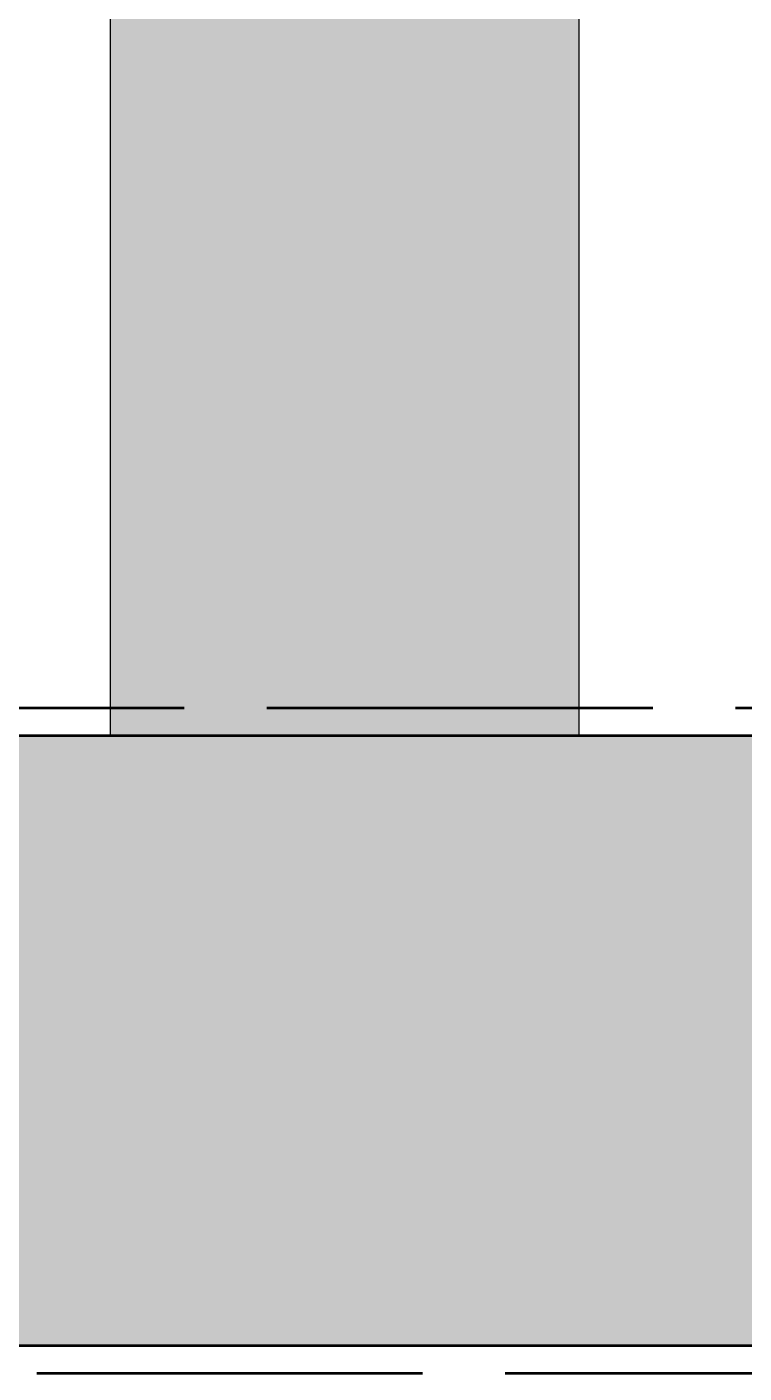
# Model space of a CAD drawing. Header units: millimetres. Extents: x -6059 to 42124, y -4267 to 3729.
# Drawn here: x 19143 to 20061, y -35 to 1687 of the extents above; entities that cross this region are included whole.
import ezdxf

# ---------------------------------------------------------------- set-up
doc = ezdxf.new("R2010")
doc.units = ezdxf.units.MM
doc.linetypes.add('DASH_494_106', pattern=[599.722222, 493.888889, -105.833333])
for name, color, linetype in [('GEOFAB', 5, 'Continuous'), ('MANHOLES', 7, 'Continuous'), ('MODULE_ART', 7, 'Continuous'), ('TANK', 7, 'Continuous')]:
    doc.layers.add(name, color=color, linetype=linetype)

# ---------------------------------------------------------------- blocks, each defined once
blk = doc.blocks.new('atlancube_face')
at = {"true_color": 0x000000}
blk.add_solid([(-1.8, -1.8), (1151.8, -1.8), (-1.8, 781.8), (1151.8, 781.8)], dxfattribs=at)

msp = doc.modelspace()

# ---------------------------------------------------------------- linework, layer by layer
at = {"layer": 'GEOFAB', "color": 5, "linetype": 'DASH_494_106', "lineweight": 53}
msp.add_lwpolyline([(-35.3, -35.3), (39135.3, -35.3), (39135.3, 815.3), (-35.3, 815.3)], close=True, dxfattribs=at)
at = {"layer": 'MANHOLES', "lineweight": 30}
msp.add_lwpolyline([(19250, 780), (19850, 780), (19850, 2780), (19250, 2780)], close=True, dxfattribs=at)
msp.add_lwpolyline([(19250, 780), (19850, 780), (19850, 2780), (19250, 2780)], close=True, dxfattribs=at)
at = {"layer": 'MANHOLES', "true_color": 0xb8b8b8}
msp.add_solid([(19250, 780), (19850, 780), (19250, 2780), (19850, 2780)], dxfattribs=at)
msp.add_solid([(19250, 780), (19850, 780), (19250, 2780), (19850, 2780)], dxfattribs=at)
at = {"layer": 'TANK', "lineweight": 53}
msp.add_lwpolyline([(0, 0), (39100, 0), (39100, 780), (0, 780)], close=True, dxfattribs=at)

# ---------------------------------------------------------------- block references
at = {"layer": 'MODULE_ART'}
for p in [(18400, 0), (19550, 0)]:
    msp.add_blockref('atlancube_face', p, dxfattribs=at)

doc.saveas('drawing.dxf')
